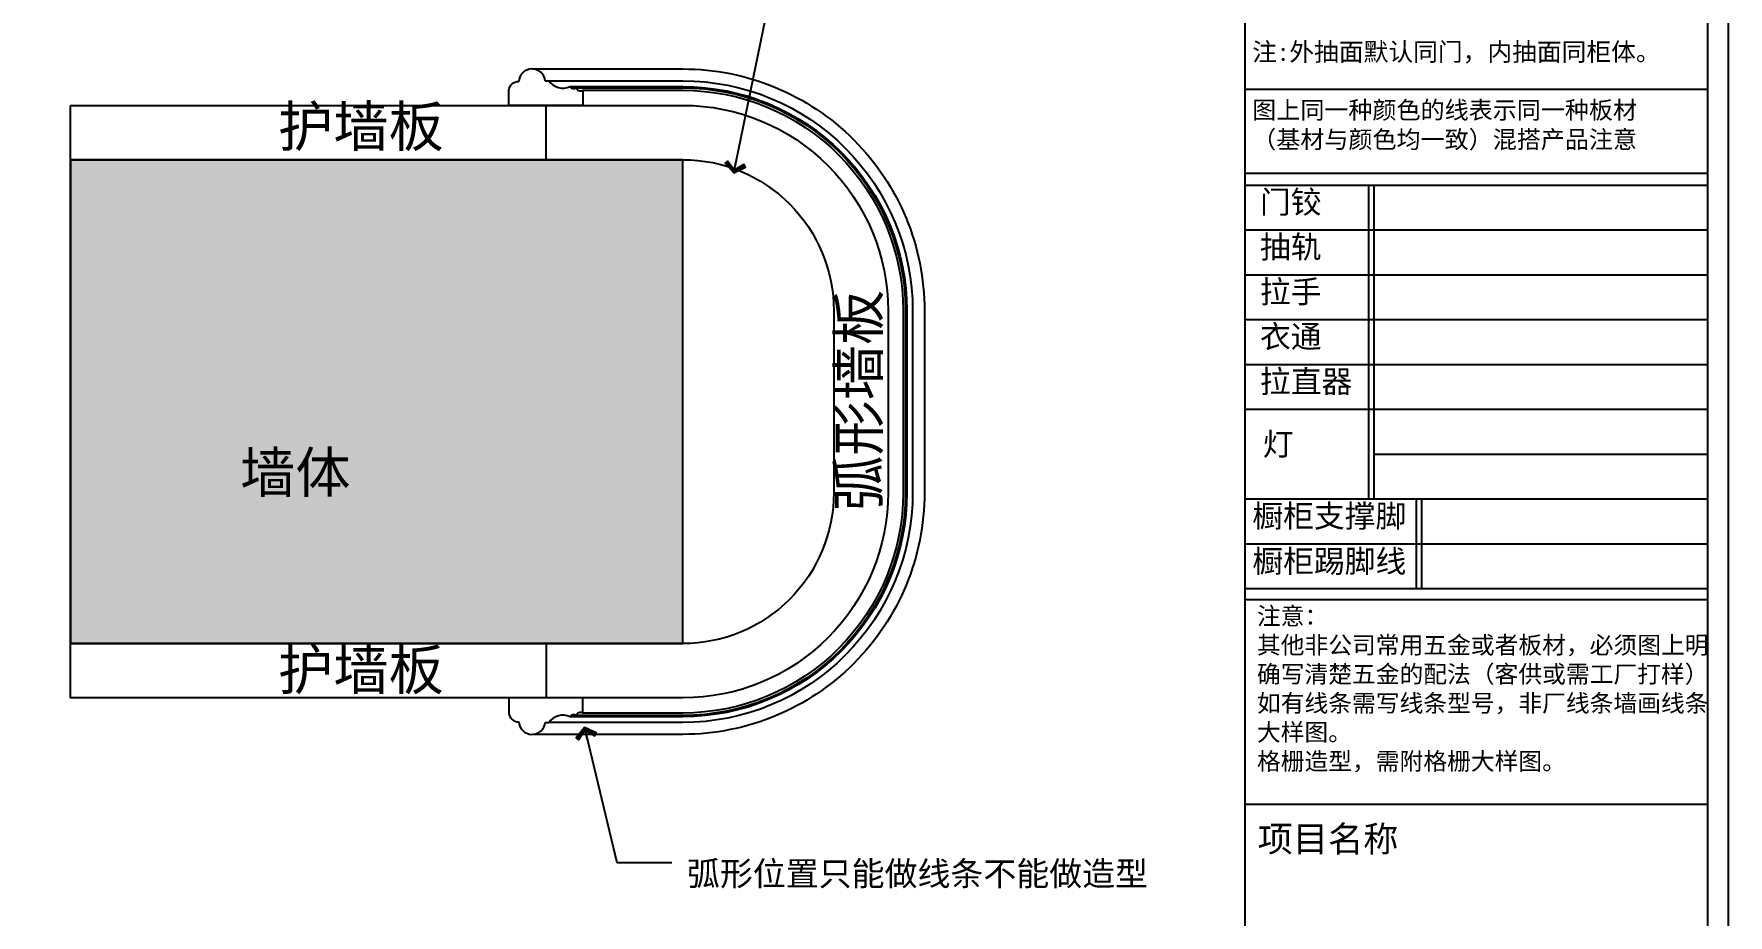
# Model space of a CAD drawing. Header units: millimetres. Extents: x 4862 to 20554, y 7569 to 11262.
# Drawn here: x 17662 to 18223, y 8917 to 9209 of the extents above; entities that cross this region are included whole.
import ezdxf

# ---------------------------------------------------------------- set-up
doc = ezdxf.new("R2010")
doc.units = ezdxf.units.MM
doc.layers.add('.', color=7, linetype='Continuous')
doc.layers.add('0 @ 1', color=7, linetype='Continuous')
doc.styles.get("Standard").update_dxf_attribs({"font": 'arial.ttf'})
doc.styles.add('宋体', font='SimSun.ttf')
doc.styles.add('黑石雅黑', font='Microsoft YaHei.ttf')
doc.dimstyles.new('深化(A1)1：1', dxfattribs={"dimtxt": 3, "dimasz": 1, "dimexe": 1.5, "dimexo": 1, "dimgap": 1, "dimtad": 1, "dimdec": 0, "dimrnd": 5, "dimdsep": 46, "dimtxsty": '黑石雅黑', "dimblk": 'ARCHTICK', "dimcen": 1, "dimclrd": 44, "dimclre": 44, "dimclrt": 50, "dimadec": 0, "dimazin": 2, "dimtfac": 1, "dimtdec": 0, "dimtix": 1, "dimtmove": 2, "dimatfit": 3, "dimldrblk": 'hl_arrow2', "dimfxl": 0, "dimtolj": 1, "dimarcsym": 0})

# ---------------------------------------------------------------- blocks, each defined once
blk = doc.blocks.new('_ArchTick')
at = {"color": 0, "linetype": 'ByBlock', "const_width": 0.4}
blk.add_lwpolyline([(-0.5, -0.5), (0.5, 0.5)], dxfattribs=at)
blk = doc.blocks.new('hl_arrow2')
at = {"color": 2}
blk.add_line((-0.22, 0), (-1, 0), dxfattribs=at)
blk.add_lwpolyline([(-0.22, 0), (-0.86, -0.69), (-0.65, -0.86), (0, 0), (-0.65, 0.86), (-0.86, 0.69)], close=True, dxfattribs=at)
for points in [[(-0.86, 0.69), (-0.65, 0.86), (-0.22, 0), (0, 0)], [(-0.86, -0.69), (-0.65, -0.86), (-0.22, 0), (0, 0)]]:
    blk.add_solid(points, dxfattribs=at)
blk = doc.blocks.new('A$C398a0407')
for p, q in [((8134, 64), (8134, 6784)), ((8134, 4037), (9568, 4037)), ((8134, 3776.6), (9568, 3776.6)), ((8134, 3739.6), (9568, 3739.6)), ((8516.8, 3739.6), (8516.8, 3044.2)), ((8533.3, 3739.6), (8533.3, 3044.2)), ((8134, 3600.5), (9568, 3600.5)), ((8134, 3461.4), (9568, 3461.4)), ((8134, 3322.3), (9568, 3322.3)), ((8134, 3183.3), (9568, 3183.3)), ((8134, 3183.3), (9568, 3183.3)), ((8134, 3044.2), (9568, 3044.2)), ((8134, 3044.2), (9568, 3044.2)), ((8516.8, 3044.2), (8516.8, 2766.1)), ((8533.3, 3044.2), (8533.3, 2766.1)), ((8533.3, 2905.1), (9568, 2905.1)), ((8134, 2766.1), (9568, 2766.1)), ((8664.4, 2766.1), (8664.4, 2487.9)), ((8680.9, 2766.1), (8680.9, 2487.9)), ((8134, 2627), (9568, 2627)), ((8134, 2627), (9568, 2627)), ((8134, 2487.9), (9568, 2487.9)), ((8134, 2454.1), (9568, 2454.1)), ((8134, 2454.1), (9568, 2454.1)), ((8134, 2454.1), (9568, 2454.1)), ((8134, 1819.9), (9568, 1819.9))]:
    blk.add_line(p, q)
for points in [[(9632, 0), (0, 0), (0, 6848), (9632, 6848)], [(9568, 64), (64, 64), (64, 6784), (9568, 6784)]]:
    blk.add_lwpolyline(points, close=True)
at = {"attachment_point": 1, "style": '宋体'}
for s, width, gutter_width, insert, char_height in [('注:外抽面默认同门，内抽面同柜体。', 1290.05, 10.1, (8155.9, 4181), 56.296), ('{\\fMicrosoft YaHei|b0|i0|c134|p34;\\C2;注意：\\P其他非公司常用五金或者板材，必须图上明确写清楚五金的配法（客供或需工厂打样）\\P如有线条需写线条型号，非厂线条墙画线条大样图。\\P格栅造型，需附格栅大样图。}', 1407.047, 8.44, (8170.5, 2430.1), 54.045)]:
    blk.add_mtext_dynamic_manual_height_columns(s, width=width, gutter_width=gutter_width, heights=[0], dxfattribs=dict(at, insert=insert, char_height=char_height))
at = {"color": 1, "insert": (8155.9, 3999.7), "char_height": 54.688, "attachment_point": 1, "style": '宋体'}
blk.add_mtext_dynamic_manual_height_columns('图上同一种颜色的线表示同一种板材\\P（基材与颜色均一致）混搭产品注意', width=1290.05, gutter_width=10.1, heights=[0], dxfattribs=at)
at = {"color": 8, "char_height": 70, "attachment_point": 1, "style": '宋体'}
for s, insert in [('门铰', (8179.9, 3722)), ('抽轨', (8179.9, 3583)), ('拉手', (8179.9, 3443.9)), ('衣通', (8179.9, 3304.8)), ('拉直器', (8179.9, 3165.7)), ('灯', (8188.5, 2970.9)), ('橱柜支撑脚', (8156.4, 2748.2)), ('橱柜踢脚线', (8156.4, 2607.9))]:
    blk.add_mtext_dynamic_manual_height_columns(s, width=580.458, gutter_width=12.2, heights=[0], dxfattribs=dict(at, insert=insert))
at = {"layer": '0 @ 1', "color": 30, "insert": (8172.7, 1751.7), "char_height": 80, "width": 452.345, "attachment_point": 1}
blk.add_mtext('{\\fSimSun|b0|i0|c134|p2;项目名称}', dxfattribs=at)
blk = doc.blocks.new('A$Caecb7373')
at = {"color": 1}
blk.add_lwpolyline([(0, 821.76), (1155.84, 821.76), (1155.84, 0), (0, 0)], close=True, dxfattribs=at)

msp = doc.modelspace()

# ---------------------------------------------------------------- hatches: boundary and pattern name
h = msp.add_hatch()
h.set_pattern_fill('AR-CONC', color=8, scale=0.05)
h.set_pattern_definition([(50, (-30706.394, 49334.054), (9.10923345, -0.7969543), [0.9525, -10.4775]), (355, (-30706.394, 49334.054), (-1.7621711, 9.5528423), [0.762, -8.3820292]), (100.451445, (-30705.635, 49333.987), (7.3470624, 8.7558876), [0.8095004, -8.9045122]), (46.1842, (-30706.394, 49336.594), (13.553952, -2.1021164), [1.42875, -15.71625]), (96.635558, (-30705.264, 49336.418), (11.8702067, 12.3713062), [1.2142512, -13.3567804]), (351.18415, (-30706.394, 49336.594), (11.8702067, 12.3713062), [1.1429984, -12.5729866]), (21, (-30705.124, 49335.959), (7.5807196, -5.1132599), [0.9525, -10.4775]), (326, (-30705.124, 49335.959), (3.0901014, 9.2093983), [0.762, -8.382]), (71.451445, (-30704.492, 49335.5325), (10.670821, 4.0961384), [0.8095004, -8.9044969]), (37.5, (-30706.394, 49334.0536), (0.15443016, 4.22775194), [0, -8.2804, 0, -8.509, 0, -8.41375]), (7.5, (-30706.394, 49334.0536), (3.34098313, 5.00902874), [0, -4.8514, 0, -8.0899, 0, -3.20675]), (327.5, (-30709.226, 49334.0536), (6.77952976, -0.2864372), [0, -3.175, 0, -9.906, 0, -13.1445]), (317.5, (-30710.496, 49334.0536), (7.40645907, 1.27132455), [0, -4.1275, 0, -6.5786, 0, -9.3345])])
h.paths.add_polyline_path([(17673.909, 9167.703), (17673.909, 9007.401), (17876.796, 9007.401), (17876.796, 9167.703)])

# ---------------------------------------------------------------- linework, layer by layer
at = {"layer": '.', "color": 2}
for p, q in [((17831.213, 9193.838), (17832.419, 9193.838)), ((17831.213, 8981.266), (17832.419, 8981.266))]:
    msp.add_line(p, q, dxfattribs=at)
for points in [[(17826.952, 9197.773), (17876.796, 9197.773, -0.4142136), (17956.865, 9117.703), (17956.865, 9057.401, -0.4142136), (17876.796, 8977.331), (17826.952, 8977.331)], [(17832.419, 9193.838), (17876.796, 9193.838, -0.4142136), (17952.93, 9117.703), (17952.93, 9057.401, -0.4142136), (17876.796, 8981.266), (17832.419, 8981.266)], [(17839.428, 9191.932), (17876.796, 9191.932, -0.4142136), (17951.024, 9117.703), (17951.024, 9057.401, -0.4142136), (17876.796, 8983.172), (17839.428, 8983.172)], [(17841.39, 9191.506), (17876.796, 9191.506, -0.4142136), (17950.599, 9117.703), (17950.599, 9057.401, -0.4142136), (17876.796, 8983.598), (17839.846, 8983.598)], [(17843.613, 9191.932), (17876.796, 9191.932, -0.4142136), (17951.024, 9117.703), (17951.024, 9057.401, -0.4142136), (17876.796, 8983.172), (17843.613, 8983.172)], [(17843.613, 9190.703), (17876.796, 9190.703, -0.4142136), (17949.796, 9117.703), (17949.796, 9057.401, -0.4142136), (17876.796, 8984.401), (17843.613, 8984.401)], [(17843.613, 9190.703), (17876.796, 9190.703, -0.4142136), (17949.796, 9117.703), (17949.796, 9057.401, -0.4142136), (17876.796, 8984.401), (17843.613, 8984.401)]]:
    msp.add_lwpolyline(points, format="xyb", dxfattribs=at)
for points in [[(17843.613, 9190.703), (17843.613, 9185.703), (17819.159, 9185.703), (17819.159, 9190.771)], [(17843.613, 8984.401), (17843.613, 8989.401), (17819.159, 8989.401), (17819.159, 8984.333)]]:
    msp.add_lwpolyline(points, dxfattribs=at)
for centre, radius, start, end in [((17826.829, 9193.365), 4.409, 6.15223, 177.05425), ((17837.066, 9197.089), 5.672, 214.97441, 294.60238), ((17840.618, 9192.683), 1.408, 212.25935, 303.25736), ((17842.847, 9192.061), 1.559, 200.84882, 299.44828), ((17837.066, 8978.015), 5.672, 65.39762, 145.02559), ((17840.618, 8982.421), 1.408, 56.74264, 147.74065), ((17842.847, 8983.043), 1.559, 60.55172, 159.15118), ((17826.829, 8981.739), 4.409, 182.94575, 353.84777)]:
    msp.add_arc(centre, radius, start, end, dxfattribs=at)
for points in [[(17819.159, 9190.771), (17819.358, 9192.313), (17820.611, 9193.727), (17822.426, 9193.592)], [(17819.159, 8984.333), (17819.358, 8982.791), (17820.611, 8981.377), (17822.426, 8981.512)]]:
    msp.add_open_spline(points, degree=3, dxfattribs=at)
for p, q in [((17831.514, 9167.703), (17831.514, 9185.703)), ((17831.514, 9007.401), (17831.514, 8989.401))]:
    msp.add_line(p, q)
for points in [[(17241.569, 8802.459), (18063.122, 8802.459), (18063.122, 9387.335), (17241.569, 9387.335)], [(17876.796, 9167.703), (17673.909, 9167.703), (17673.909, 9007.401), (17876.796, 9007.401)]]:
    msp.add_lwpolyline(points, close=True)
msp.add_lwpolyline([(18063.122, 9094.897), (18063.122, 9387.335), (17241.569, 9387.335), (17241.569, 9094.897), (17652.346, 9094.897)])
for points in [[(17673.909, 9185.703), (17876.796, 9185.703, -0.4142136), (17944.796, 9117.703), (17944.796, 9057.401, -0.4142136), (17876.796, 8989.401), (17673.909, 8989.401)], [(17673.909, 9167.703), (17876.796, 9167.703, -0.4142136), (17926.796, 9117.703), (17926.796, 9057.401, -0.4142136), (17876.796, 9007.401), (17673.909, 9007.401)]]:
    msp.add_lwpolyline(points, format="xyb", close=True)

# ---------------------------------------------------------------- block references
at = {"xscale": 0.1068232839997459, "yscale": 0.1068232839997459, "zscale": 0.1068232839997459}
msp.add_blockref('A$C398a0407', (17194.223, 8759.836), dxfattribs=at)
at = {"color": 1, "xscale": 0.8901940333312022, "yscale": 0.8901940333312022, "zscale": 0.8901940333312022}
msp.add_blockref('A$Caecb7373', (17194.223, 8759.836), dxfattribs=at)

# ---------------------------------------------------------------- texts
at = {"style": '黑石雅黑'}
for s, height, p in [('护墙板', 13.4277, (17742.651, 9172.051)), ('墙体', 13.4277, (17730.093, 9057.397)), ('护墙板', 13.4277, (17742.651, 8992.097)), ('弧形位置只能做线条不能做造型', 8, (17878.156, 8927.19))]:
    msp.add_text(s, height=height, dxfattribs=at).set_placement(p)
msp.add_text('弧形墙板', height=13.4277, rotation=90, dxfattribs=at).set_placement((17941.698, 9051.356))

# ---------------------------------------------------------------- leaders
at = {"ltscale": 500}
for points in [[(17893.639, 9163.341), (17911.972, 9252.14), (17930.238, 9252.14)], [(17844.154, 8979.559), (17854.887, 8934.917), (17873.154, 8934.917)]]:
    msp.add_leader(points, dimstyle='深化(A1)1：1', override={"dimasz": 4, "dimgap": 1, "dimtad": 0}, dxfattribs=at)

doc.saveas('drawing.dxf')
